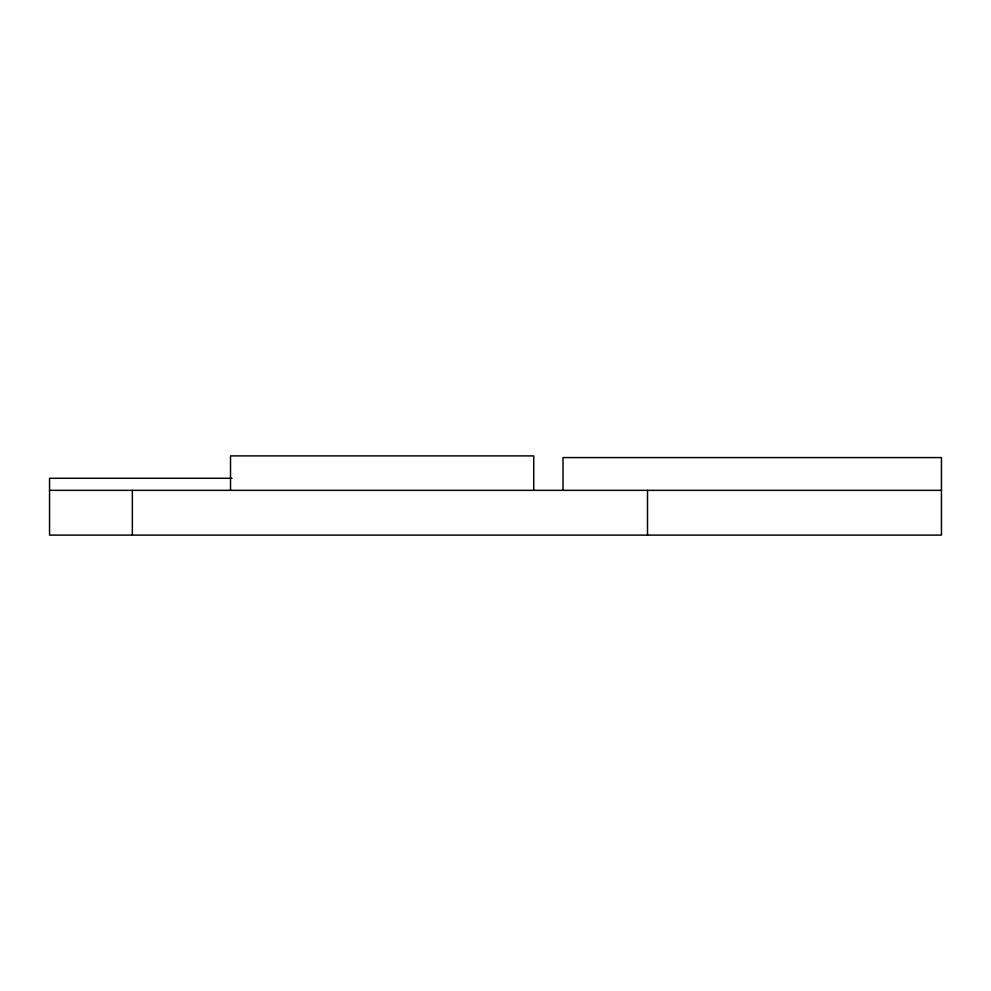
<?xml version="1.0" encoding="UTF-8"?>
<svg xmlns="http://www.w3.org/2000/svg" width="991" height="991" viewBox="0 0 991 991"><rect width="100%" height="100%" fill="white"/><g stroke="black" fill="none" stroke-linecap="round" stroke-linejoin="round"><path stroke-width="1.49" d="M232.043 478.281L49.55 478.281L49.55 535.103L941.45 535.103L941.45 457.582L563.012 457.582L563.012 490.347M49.55 490.347L941.45 490.347M647.507 490.347L647.507 535.103M533.74 490.347L533.74 455.897L230.519 455.897L230.519 490.347M132.348 490.347L132.348 535.103"/></g></svg>
